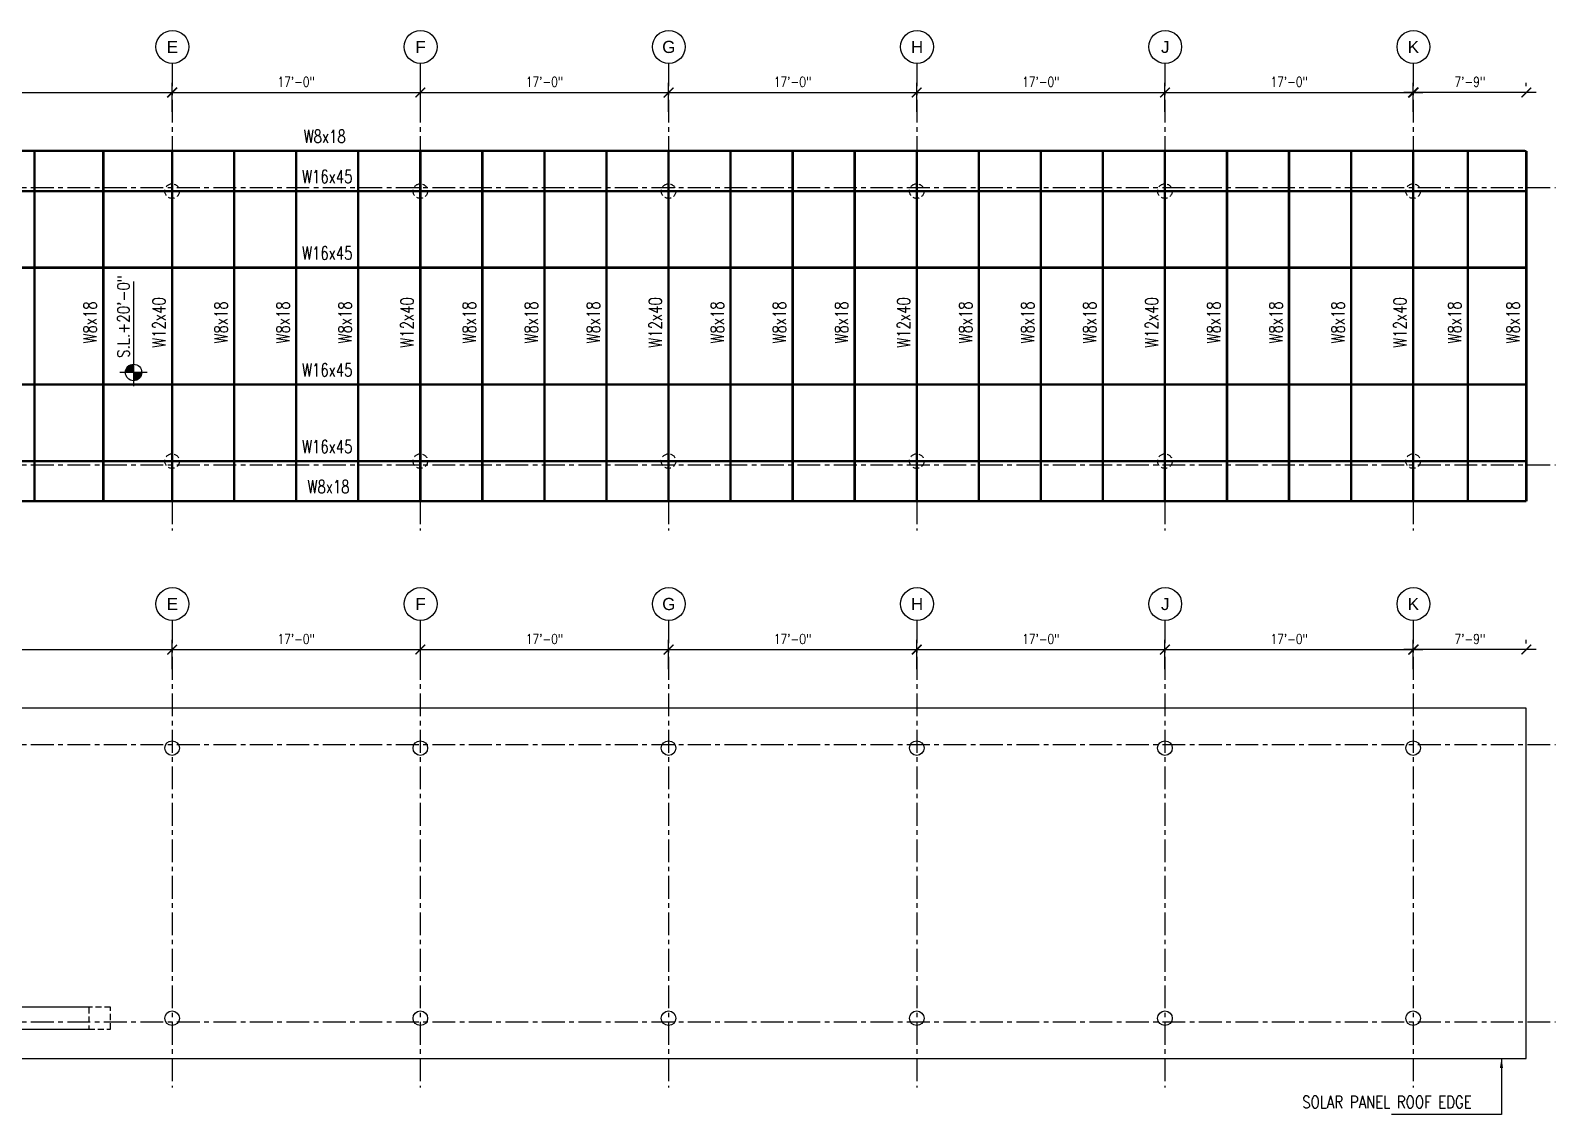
# Model space of a CAD drawing. Header units: inches. Extents: x 58342 to 61343, y 11242 to 14225.
# Drawn here: x 60089 to 61343, y 12327 to 13218 of the extents above; entities that cross this region are included whole.
import ezdxf
from ezdxf.enums import TextEntityAlignment as Align

# ---------------------------------------------------------------- set-up
doc = ezdxf.new("R2010")
doc.units = ezdxf.units.IN
doc.header["$MEASUREMENT"] = 0
doc.header["$PDMODE"] = 3
doc.linetypes.add('CENTER', pattern=[2, 1.25, -0.25, 0.25, -0.25])
doc.linetypes.add('HIDDEN', pattern=[0.375, 0.25, -0.125])
for name, color, linetype in [('A-RCC-SHWL', 4, 'Continuous'), ('BEAM-1', 3, 'HIDDEN'), ('COLUMN', 4, 'Continuous'), ('DIM', 2, 'Continuous'), ('GC', 3, 'Continuous'), ('Grid line', 1, 'CENTER'), ('GT', 4, 'Continuous'), ('L', 2, 'Continuous'), ('LEVEL', 2, 'Continuous'), ('N-DIM-Z', 126, 'Continuous'), ('TEXT3', 4, 'Continuous'), ('WALL', 3, 'Continuous')]:
    doc.layers.add(name, color=color, linetype=linetype)
doc.styles.add('3-32', font='simplex.shx', dxfattribs={"width": 0.75, "height": 10.6666})
doc.styles.add('dim', font='arial.ttf')
doc.styles.add('DIM 1_1 (A)', font='simplex.shx', dxfattribs={"width": 0.8})
doc.styles.add('DIM 1_4 (A)', font='simplex.shx', dxfattribs={"width": 0.8})
doc.styles.add('DIM 1_8 (A)', font='simplex.shx', dxfattribs={"width": 0.8})
doc.dimstyles.new('DIM 1_8 (A)', dxfattribs={"dimtxt": 8, "dimasz": 8, "dimexe": 8, "dimexo": 8, "dimgap": 4, "dimtad": 1, "dimdec": 0, "dimzin": 3, "dimdsep": 46, "dimlunit": 4, "dimtxsty": 'DIM 1_8 (A)', "dimblk": 'ARCHTICK', "dimcen": 8, "dimdle": 8, "dimclrd": 2, "dimclre": 2, "dimclrt": 3, "dimadec": 0, "dimazin": 2, "dimtfac": 1, "dimtdec": 0, "dimtofl": 0, "dimtmove": 0, "dimatfit": 3, "dimfxl": 0, "dimtolj": 1, "dimtzin": 0, "dimlwd": -1, "dimlwe": -1, "dimarcsym": 0})

# ---------------------------------------------------------------- blocks, each defined once
blk = doc.blocks.new('_ARCHTICK')
at = {"color": 0, "linetype": 'ByBlock', "const_width": 0.15}
blk.add_lwpolyline([(-0.5, -0.5), (0.5, 0.5)], dxfattribs=at)
blk = doc.blocks.new('*D1065')
at = {"layer": 'DEFPOINTS', "color": 0, "transparency": 16777216}
for p in [(60205.8, 12708.9), (59809.8, 12684.9), (60205.8, 12684.9)]:
    blk.add_point(p, dxfattribs=at)
at = {"layer": 'DIM', "color": 2, "transparency": 16777216}
for p, q in [((59809.8, 12692.9), (59809.8, 12716.9)), ((60205.8, 12692.9), (60205.8, 12716.9)), ((59801.8, 12708.9), (60213.8, 12708.9))]:
    blk.add_line(p, q, dxfattribs=at)
at = {"layer": 'DIM', "color": 2, "transparency": 16777216, "xscale": 8, "yscale": 8, "zscale": 8, "rotation": 180}
blk.add_blockref('_ARCHTICK', (59809.8, 12708.9), dxfattribs=at)
at = {"layer": 'DIM', "color": 2, "transparency": 16777216, "xscale": 8, "yscale": 8, "zscale": 8}
blk.add_blockref('_ARCHTICK', (60205.8, 12708.9), dxfattribs=at)
at = {"layer": 'DIM', "color": 3, "transparency": 16777216, "insert": (60007.8, 12717.6), "char_height": 8, "attachment_point": 5, "style": 'DIM 1_8 (A)'}
blk.add_mtext('\\A1;33\'-0"', dxfattribs=at)
blk = doc.blocks.new('*D1066')
at = {"layer": 'DEFPOINTS', "color": 0, "transparency": 16777216}
for p in [(60409.8, 12708.9), (60205.8, 12684.9), (60409.8, 12684.9)]:
    blk.add_point(p, dxfattribs=at)
at = {"layer": 'DIM', "color": 2, "transparency": 16777216}
for p, q in [((60205.8, 12692.9), (60205.8, 12716.9)), ((60409.8, 12692.9), (60409.8, 12716.9)), ((60197.8, 12708.9), (60417.8, 12708.9))]:
    blk.add_line(p, q, dxfattribs=at)
at = {"layer": 'DIM', "color": 2, "transparency": 16777216, "xscale": 8, "yscale": 8, "zscale": 8, "rotation": 180}
blk.add_blockref('_ARCHTICK', (60205.8, 12708.9), dxfattribs=at)
at = {"layer": 'DIM', "color": 2, "transparency": 16777216, "xscale": 8, "yscale": 8, "zscale": 8}
blk.add_blockref('_ARCHTICK', (60409.8, 12708.9), dxfattribs=at)
at = {"layer": 'DIM', "color": 3, "transparency": 16777216, "insert": (60307.8, 12717.6), "char_height": 8, "attachment_point": 5, "style": 'DIM 1_8 (A)'}
blk.add_mtext('\\A1;17\'-0"', dxfattribs=at)
blk = doc.blocks.new('*D1067')
at = {"layer": 'DEFPOINTS', "color": 0, "transparency": 16777216}
for p in [(60613.8, 12708.9), (60409.8, 12684.9), (60613.8, 12684.9)]:
    blk.add_point(p, dxfattribs=at)
at = {"layer": 'DIM', "color": 2, "transparency": 16777216}
for p, q in [((60409.8, 12692.9), (60409.8, 12716.9)), ((60613.8, 12692.9), (60613.8, 12716.9)), ((60401.8, 12708.9), (60621.8, 12708.9))]:
    blk.add_line(p, q, dxfattribs=at)
at = {"layer": 'DIM', "color": 2, "transparency": 16777216, "xscale": 8, "yscale": 8, "zscale": 8, "rotation": 180}
blk.add_blockref('_ARCHTICK', (60409.8, 12708.9), dxfattribs=at)
at = {"layer": 'DIM', "color": 2, "transparency": 16777216, "xscale": 8, "yscale": 8, "zscale": 8}
blk.add_blockref('_ARCHTICK', (60613.8, 12708.9), dxfattribs=at)
at = {"layer": 'DIM', "color": 3, "transparency": 16777216, "insert": (60511.8, 12717.6), "char_height": 8, "attachment_point": 5, "style": 'DIM 1_8 (A)'}
blk.add_mtext('\\A1;17\'-0"', dxfattribs=at)
blk = doc.blocks.new('*D1068')
at = {"layer": 'DEFPOINTS', "color": 0, "transparency": 16777216}
for p in [(60817.8, 12708.9), (60613.8, 12684.9), (60817.8, 12684.9)]:
    blk.add_point(p, dxfattribs=at)
at = {"layer": 'DIM', "color": 2, "transparency": 16777216}
for p, q in [((60613.8, 12692.9), (60613.8, 12716.9)), ((60817.8, 12692.9), (60817.8, 12716.9)), ((60605.8, 12708.9), (60825.8, 12708.9))]:
    blk.add_line(p, q, dxfattribs=at)
at = {"layer": 'DIM', "color": 2, "transparency": 16777216, "xscale": 8, "yscale": 8, "zscale": 8, "rotation": 180}
blk.add_blockref('_ARCHTICK', (60613.8, 12708.9), dxfattribs=at)
at = {"layer": 'DIM', "color": 2, "transparency": 16777216, "xscale": 8, "yscale": 8, "zscale": 8}
blk.add_blockref('_ARCHTICK', (60817.8, 12708.9), dxfattribs=at)
at = {"layer": 'DIM', "color": 3, "transparency": 16777216, "insert": (60715.8, 12717.6), "char_height": 8, "attachment_point": 5, "style": 'DIM 1_8 (A)'}
blk.add_mtext('\\A1;17\'-0"', dxfattribs=at)
blk = doc.blocks.new('*D1069')
at = {"layer": 'DEFPOINTS', "color": 0, "transparency": 16777216}
for p in [(61021.8, 12708.9), (60817.8, 12684.9), (61021.8, 12684.9)]:
    blk.add_point(p, dxfattribs=at)
at = {"layer": 'DIM', "color": 2, "transparency": 16777216}
for p, q in [((60817.8, 12692.9), (60817.8, 12716.9)), ((61021.8, 12692.9), (61021.8, 12716.9)), ((60809.8, 12708.9), (61029.8, 12708.9))]:
    blk.add_line(p, q, dxfattribs=at)
at = {"layer": 'DIM', "color": 2, "transparency": 16777216, "xscale": 8, "yscale": 8, "zscale": 8, "rotation": 180}
blk.add_blockref('_ARCHTICK', (60817.8, 12708.9), dxfattribs=at)
at = {"layer": 'DIM', "color": 2, "transparency": 16777216, "xscale": 8, "yscale": 8, "zscale": 8}
blk.add_blockref('_ARCHTICK', (61021.8, 12708.9), dxfattribs=at)
at = {"layer": 'DIM', "color": 3, "transparency": 16777216, "insert": (60919.8, 12717.6), "char_height": 8, "attachment_point": 5, "style": 'DIM 1_8 (A)'}
blk.add_mtext('\\A1;17\'-0"', dxfattribs=at)
blk = doc.blocks.new('*D1070')
at = {"layer": 'DEFPOINTS', "color": 0, "transparency": 16777216}
for p in [(61225.8, 12708.9), (61021.8, 12684.9), (61225.8, 12684.9)]:
    blk.add_point(p, dxfattribs=at)
at = {"layer": 'DIM', "color": 2, "transparency": 16777216}
for p, q in [((61021.8, 12692.9), (61021.8, 12716.9)), ((61225.8, 12692.9), (61225.8, 12716.9)), ((61013.8, 12708.9), (61233.8, 12708.9))]:
    blk.add_line(p, q, dxfattribs=at)
at = {"layer": 'DIM', "color": 2, "transparency": 16777216, "xscale": 8, "yscale": 8, "zscale": 8, "rotation": 180}
blk.add_blockref('_ARCHTICK', (61021.8, 12708.9), dxfattribs=at)
at = {"layer": 'DIM', "color": 2, "transparency": 16777216, "xscale": 8, "yscale": 8, "zscale": 8}
blk.add_blockref('_ARCHTICK', (61225.8, 12708.9), dxfattribs=at)
at = {"layer": 'DIM', "color": 3, "transparency": 16777216, "insert": (61123.8, 12717.6), "char_height": 8, "attachment_point": 5, "style": 'DIM 1_8 (A)'}
blk.add_mtext('\\A1;17\'-0"', dxfattribs=at)
blk = doc.blocks.new('*D1075')
at = {"layer": 'DEFPOINTS', "color": 0, "transparency": 16777216}
for p in [(60205.8, 13166.8), (59809.8, 13142.8), (60205.8, 13142.8)]:
    blk.add_point(p, dxfattribs=at)
at = {"layer": 'DIM', "color": 2, "transparency": 16777216}
for p, q in [((59809.8, 13150.8), (59809.8, 13174.8)), ((60205.8, 13150.8), (60205.8, 13174.8)), ((59801.8, 13166.8), (60213.8, 13166.8))]:
    blk.add_line(p, q, dxfattribs=at)
at = {"layer": 'DIM', "color": 2, "transparency": 16777216, "xscale": 8, "yscale": 8, "zscale": 8, "rotation": 180}
blk.add_blockref('_ARCHTICK', (59809.8, 13166.8), dxfattribs=at)
at = {"layer": 'DIM', "color": 2, "transparency": 16777216, "xscale": 8, "yscale": 8, "zscale": 8}
blk.add_blockref('_ARCHTICK', (60205.8, 13166.8), dxfattribs=at)
at = {"layer": 'DIM', "color": 3, "transparency": 16777216, "insert": (60007.8, 13175.6), "char_height": 8, "attachment_point": 5, "style": 'DIM 1_8 (A)'}
blk.add_mtext('\\A1;33\'-0"', dxfattribs=at)
blk = doc.blocks.new('*D1076')
at = {"layer": 'DEFPOINTS', "color": 0, "transparency": 16777216}
for p in [(60409.8, 13166.8), (60205.8, 13142.8), (60409.8, 13142.8)]:
    blk.add_point(p, dxfattribs=at)
at = {"layer": 'DIM', "color": 2, "transparency": 16777216}
for p, q in [((60205.8, 13150.8), (60205.8, 13174.8)), ((60409.8, 13150.8), (60409.8, 13174.8)), ((60197.8, 13166.8), (60417.8, 13166.8))]:
    blk.add_line(p, q, dxfattribs=at)
at = {"layer": 'DIM', "color": 2, "transparency": 16777216, "xscale": 8, "yscale": 8, "zscale": 8, "rotation": 180}
blk.add_blockref('_ARCHTICK', (60205.8, 13166.8), dxfattribs=at)
at = {"layer": 'DIM', "color": 2, "transparency": 16777216, "xscale": 8, "yscale": 8, "zscale": 8}
blk.add_blockref('_ARCHTICK', (60409.8, 13166.8), dxfattribs=at)
at = {"layer": 'DIM', "color": 3, "transparency": 16777216, "insert": (60307.8, 13175.6), "char_height": 8, "attachment_point": 5, "style": 'DIM 1_8 (A)'}
blk.add_mtext('\\A1;17\'-0"', dxfattribs=at)
blk = doc.blocks.new('*D1077')
at = {"layer": 'DEFPOINTS', "color": 0, "transparency": 16777216}
for p in [(60613.8, 13166.8), (60409.8, 13142.8), (60613.8, 13142.8)]:
    blk.add_point(p, dxfattribs=at)
at = {"layer": 'DIM', "color": 2, "transparency": 16777216}
for p, q in [((60409.8, 13150.8), (60409.8, 13174.8)), ((60613.8, 13150.8), (60613.8, 13174.8)), ((60401.8, 13166.8), (60621.8, 13166.8))]:
    blk.add_line(p, q, dxfattribs=at)
at = {"layer": 'DIM', "color": 2, "transparency": 16777216, "xscale": 8, "yscale": 8, "zscale": 8, "rotation": 180}
blk.add_blockref('_ARCHTICK', (60409.8, 13166.8), dxfattribs=at)
at = {"layer": 'DIM', "color": 2, "transparency": 16777216, "xscale": 8, "yscale": 8, "zscale": 8}
blk.add_blockref('_ARCHTICK', (60613.8, 13166.8), dxfattribs=at)
at = {"layer": 'DIM', "color": 3, "transparency": 16777216, "insert": (60511.8, 13175.6), "char_height": 8, "attachment_point": 5, "style": 'DIM 1_8 (A)'}
blk.add_mtext('\\A1;17\'-0"', dxfattribs=at)
blk = doc.blocks.new('*D1078')
at = {"layer": 'DEFPOINTS', "color": 0, "transparency": 16777216}
for p in [(60817.8, 13166.8), (60613.8, 13142.8), (60817.8, 13142.8)]:
    blk.add_point(p, dxfattribs=at)
at = {"layer": 'DIM', "color": 2, "transparency": 16777216}
for p, q in [((60613.8, 13150.8), (60613.8, 13174.8)), ((60817.8, 13150.8), (60817.8, 13174.8)), ((60605.8, 13166.8), (60825.8, 13166.8))]:
    blk.add_line(p, q, dxfattribs=at)
at = {"layer": 'DIM', "color": 2, "transparency": 16777216, "xscale": 8, "yscale": 8, "zscale": 8, "rotation": 180}
blk.add_blockref('_ARCHTICK', (60613.8, 13166.8), dxfattribs=at)
at = {"layer": 'DIM', "color": 2, "transparency": 16777216, "xscale": 8, "yscale": 8, "zscale": 8}
blk.add_blockref('_ARCHTICK', (60817.8, 13166.8), dxfattribs=at)
at = {"layer": 'DIM', "color": 3, "transparency": 16777216, "insert": (60715.8, 13175.6), "char_height": 8, "attachment_point": 5, "style": 'DIM 1_8 (A)'}
blk.add_mtext('\\A1;17\'-0"', dxfattribs=at)
blk = doc.blocks.new('*D1079')
at = {"layer": 'DEFPOINTS', "color": 0, "transparency": 16777216}
for p in [(61021.8, 13166.8), (60817.8, 13142.8), (61021.8, 13142.8)]:
    blk.add_point(p, dxfattribs=at)
at = {"layer": 'DIM', "color": 2, "transparency": 16777216}
for p, q in [((60817.8, 13150.8), (60817.8, 13174.8)), ((61021.8, 13150.8), (61021.8, 13174.8)), ((60809.8, 13166.8), (61029.8, 13166.8))]:
    blk.add_line(p, q, dxfattribs=at)
at = {"layer": 'DIM', "color": 2, "transparency": 16777216, "xscale": 8, "yscale": 8, "zscale": 8, "rotation": 180}
blk.add_blockref('_ARCHTICK', (60817.8, 13166.8), dxfattribs=at)
at = {"layer": 'DIM', "color": 2, "transparency": 16777216, "xscale": 8, "yscale": 8, "zscale": 8}
blk.add_blockref('_ARCHTICK', (61021.8, 13166.8), dxfattribs=at)
at = {"layer": 'DIM', "color": 3, "transparency": 16777216, "insert": (60919.8, 13175.6), "char_height": 8, "attachment_point": 5, "style": 'DIM 1_8 (A)'}
blk.add_mtext('\\A1;17\'-0"', dxfattribs=at)
blk = doc.blocks.new('*D1080')
at = {"layer": 'DEFPOINTS', "color": 0, "transparency": 16777216}
for p in [(61225.8, 13166.8), (61021.8, 13142.8), (61225.8, 13142.8)]:
    blk.add_point(p, dxfattribs=at)
at = {"layer": 'DIM', "color": 2, "transparency": 16777216}
for p, q in [((61021.8, 13150.8), (61021.8, 13174.8)), ((61225.8, 13150.8), (61225.8, 13174.8)), ((61013.8, 13166.8), (61233.8, 13166.8))]:
    blk.add_line(p, q, dxfattribs=at)
at = {"layer": 'DIM', "color": 2, "transparency": 16777216, "xscale": 8, "yscale": 8, "zscale": 8, "rotation": 180}
blk.add_blockref('_ARCHTICK', (61021.8, 13166.8), dxfattribs=at)
at = {"layer": 'DIM', "color": 2, "transparency": 16777216, "xscale": 8, "yscale": 8, "zscale": 8}
blk.add_blockref('_ARCHTICK', (61225.8, 13166.8), dxfattribs=at)
at = {"layer": 'DIM', "color": 3, "transparency": 16777216, "insert": (61123.8, 13175.6), "char_height": 8, "attachment_point": 5, "style": 'DIM 1_8 (A)'}
blk.add_mtext('\\A1;17\'-0"', dxfattribs=at)
blk = doc.blocks.new('*D1087')
at = {"layer": 'DEFPOINTS', "color": 0, "transparency": 16777216}
for p in [(61226.2, 13166.8), (61226.2, 13164), (61318.8, 13164)]:
    blk.add_point(p, dxfattribs=at)
at = {"layer": 'DIM', "color": 2, "transparency": 16777216}
for p, q in [((61226.2, 13172), (61226.2, 13174.8)), ((61318.8, 13172), (61318.8, 13174.8)), ((61326.8, 13166.8), (61218.2, 13166.8))]:
    blk.add_line(p, q, dxfattribs=at)
at = {"layer": 'DIM', "color": 2, "transparency": 16777216, "xscale": 8, "yscale": 8, "zscale": 8, "rotation": 180}
blk.add_blockref('_ARCHTICK', (61226.2, 13166.8), dxfattribs=at)
at = {"layer": 'DIM', "color": 2, "transparency": 16777216, "xscale": 8, "yscale": 8, "zscale": 8}
blk.add_blockref('_ARCHTICK', (61318.8, 13166.8), dxfattribs=at)
at = {"layer": 'DIM', "color": 3, "transparency": 16777216, "insert": (61272.5, 13175.6), "char_height": 8, "attachment_point": 5, "style": 'DIM 1_8 (A)'}
blk.add_mtext('\\A1;7\'-9"', dxfattribs=at)
blk = doc.blocks.new('LEV.')
at = {"layer": 'LEVEL'}
h = blk.add_hatch(color=2, dxfattribs=at)
h.paths.add_polyline_path([(0, 0), (-0.84, 0, 0.414214), (0, -0.84)])
h.paths.add_polyline_path([(0, 0.84), (0, 0), (0.84, 0, 0.414214)])
for p, q in [((9.35, 0), (-1.41, 0)), ((0, -1.41), (0, 1.41))]:
    blk.add_line(p, q, dxfattribs=at)
blk.add_circle((0, 0), 0.844, dxfattribs=at)
at = {"layer": 'TEXT3', "style": 'DIM 1_1 (A)', "width": 0.8}
blk.add_attdef('A', (5.25, 0.41), '', height=1.25, dxfattribs=at)
blk = doc.blocks.new('*D1091')
at = {"layer": 'DEFPOINTS', "color": 0, "transparency": 16777216}
for p in [(61226.2, 12708.9), (61226.2, 12706), (61318.8, 12706)]:
    blk.add_point(p, dxfattribs=at)
at = {"layer": 'DIM', "color": 2, "transparency": 16777216}
for p, q in [((61226.2, 12714), (61226.2, 12716.9)), ((61318.8, 12714), (61318.8, 12716.9)), ((61326.8, 12708.9), (61218.2, 12708.9))]:
    blk.add_line(p, q, dxfattribs=at)
at = {"layer": 'DIM', "color": 2, "transparency": 16777216, "xscale": 8, "yscale": 8, "zscale": 8, "rotation": 180}
blk.add_blockref('_ARCHTICK', (61226.2, 12708.9), dxfattribs=at)
at = {"layer": 'DIM', "color": 2, "transparency": 16777216, "xscale": 8, "yscale": 8, "zscale": 8}
blk.add_blockref('_ARCHTICK', (61318.8, 12708.9), dxfattribs=at)
at = {"layer": 'DIM', "color": 3, "transparency": 16777216, "insert": (61272.5, 12717.6), "char_height": 8, "attachment_point": 5, "style": 'DIM 1_8 (A)'}
blk.add_mtext('\\A1;7\'-9"', dxfattribs=at)

msp = doc.modelspace()

# ---------------------------------------------------------------- linework, layer by layer
at = {"layer": 'A-RCC-SHWL', "linetype": 'HIDDEN', "ltscale": 20}
msp.add_lwpolyline([(60137.2070904, 12396.8575469), (60155.2070904, 12396.8575469), (60155.2070904, 12414.8575469), (60137.2070904, 12414.8575469)], close=True, dxfattribs=at)
for centre in [(60205.7841881, 13085.7919961), (60409.7841881, 13085.7919961), (60613.7841881, 13085.7919961), (60817.7841881, 13085.7919961), (61021.7841881, 13085.7919961), (61225.7841881, 13085.7919961), (60205.7841881, 12863.7919961), (60409.7841881, 12863.7919961), (60613.7841881, 12863.7919961), (60817.7841881, 12863.7919961), (61021.7841881, 12863.7919961), (61225.7841881, 12863.7919961)]:
    msp.add_circle(centre, 6, dxfattribs=at)
at = {"layer": 'BEAM-1', "ltscale": 26}
msp.add_lwpolyline([(59275.7841881, 12830.7919961), (61318.7841881, 12830.7919961), (61318.7841881, 13118.7919961), (59275.7841881, 13118.7919961)], close=True, dxfattribs=at)
at = {"layer": 'COLUMN'}
for centre in [(60205.7841881, 12627.8575469), (60409.7841881, 12627.8575469), (60613.7841881, 12627.8575469), (60817.7841881, 12627.8575469), (61021.7841881, 12627.8575469), (61225.7841881, 12627.8575469), (60205.7841881, 12405.8575469), (60409.7841881, 12405.8575469), (60613.7841881, 12405.8575469), (60817.7841881, 12405.8575469), (61021.7841881, 12405.8575469), (61225.7841881, 12405.8575469)]:
    msp.add_circle(centre, 6, dxfattribs=at)
at = {"layer": 'GC'}
for centre in [(60206.0169826, 13204.2919961), (60410.0169826, 13204.2919961), (60614.0169826, 13204.2919961), (60818.0169826, 13204.2919961), (61022.0169826, 13204.2919961), (61226.0169826, 13204.2919961), (60206.0169826, 12746.3575469), (60410.0169826, 12746.3575469), (60614.0169826, 12746.3575469), (60818.0169826, 12746.3575469), (61022.0169826, 12746.3575469), (61226.0169826, 12746.3575469)]:
    msp.add_circle(centre, 13.5, dxfattribs=at)
at = {"layer": 'Grid line', "ltscale": 15}
for p, q in [((60205.7841881, 13190.7919961), (60205.7841881, 12806.7919961)), ((60409.7841881, 13190.7919961), (60409.7841881, 12806.7919961)), ((60613.7841881, 13190.7919961), (60613.7841881, 12806.7919961)), ((60817.7841881, 13190.7919961), (60817.7841881, 12806.7919961)), ((61021.7841881, 13190.7919961), (61021.7841881, 12806.7919961)), ((61225.7841881, 13190.7919961), (61225.7841881, 12806.7919961)), ((59219.7254211, 13088.7919961), (61342.7841881, 13088.7919961)), ((59219.7254211, 12860.7919961), (61342.7841881, 12860.7919961)), ((60205.7841881, 12732.8575469), (60205.7841881, 12348.8575469)), ((60409.7841881, 12732.8575469), (60409.7841881, 12348.8575469)), ((60613.7841881, 12732.8575469), (60613.7841881, 12348.8575469)), ((60817.7841881, 12732.8575469), (60817.7841881, 12348.8575469)), ((61021.7841881, 12732.8575469), (61021.7841881, 12348.8575469)), ((61225.7841881, 12732.8575469), (61225.7841881, 12348.8575469)), ((59219.7254211, 12630.8575469), (61342.7841881, 12630.8575469)), ((59219.7254211, 12402.8575469), (61342.7841881, 12402.8575469))]:
    msp.add_line(p, q, dxfattribs=at)
at = {"layer": 'L', "color": 3, "linetype": 'CENTER', "ltscale": 12, "const_width": 2}
for points in [[(61317.7841881, 13118.7919961), (59275.7841881, 13118.7919961)], [(60092.641331, 12830.7919961), (60092.641331, 13118.7919961)], [(60149.2127595, 12830.7919961), (60149.2127595, 13118.7919961)], [(60256.7841881, 12830.7919961), (60256.7841881, 13118.7919961)], [(60307.7841881, 12830.7919961), (60307.7841881, 13118.7919961)], [(60358.7841881, 12830.7919961), (60358.7841881, 13118.7919961)], [(60460.7841881, 12830.7919961), (60460.7841881, 13118.7919961)], [(60511.7841881, 12830.7919961), (60511.7841881, 13118.7919961)], [(60562.7841881, 12830.7919961), (60562.7841881, 13118.7919961)], [(60664.7841881, 12830.7919961), (60664.7841881, 13118.7919961)], [(60715.7841881, 12830.7919961), (60715.7841881, 13118.7919961)], [(60766.7841881, 12830.7919961), (60766.7841881, 13118.7919961)], [(60868.7841881, 12830.7919961), (60868.7841881, 13118.7919961)], [(60919.7841881, 12830.7919961), (60919.7841881, 13118.7919961)], [(60970.7841881, 12830.7919961), (60970.7841881, 13118.7919961)], [(61072.7841881, 12830.7919961), (61072.7841881, 13118.7919961)], [(61123.7841881, 12830.7919961), (61123.7841881, 13118.7919961)], [(61174.7841881, 12830.7919961), (61174.7841881, 13118.7919961)], [(61270.6963455, 12830.7919961), (61270.6963455, 13118.7919961)], [(61318.7841881, 12830.7919961), (61318.7841881, 13118.7919961)], [(61318.7841881, 12830.7919961), (59275.7841881, 12830.7919961)]]:
    msp.add_lwpolyline(points, dxfattribs=at)
at = {"layer": 'L', "color": 4, "linetype": 'CENTER', "ltscale": 12, "const_width": 2}
for points in [[(60205.7841881, 12830.7919961), (60205.7841881, 13118.7919961)], [(60409.7841881, 12830.7919961), (60409.7841881, 13118.7919961)], [(60613.7841881, 12830.7919961), (60613.7841881, 13118.7919961)], [(60817.7841881, 12830.7919961), (60817.7841881, 13118.7919961)], [(61021.7841881, 12830.7919961), (61021.7841881, 13118.7919961)], [(61225.7841881, 12830.7919961), (61225.7841881, 13118.7919961)]]:
    msp.add_lwpolyline(points, dxfattribs=at)
at = {"layer": 'L', "color": 5, "linetype": 'CENTER', "ltscale": 12, "const_width": 2}
for points in [[(61318.7841881, 13085.7919961), (59275.7841881, 13085.7919961)], [(61318.7841881, 13022.7919961), (59275.7841881, 13022.7919961)], [(61318.7841881, 12926.7919961), (59275.7841881, 12926.7919961)], [(61318.685224, 12863.7919961), (59275.685224, 12863.7919961)]]:
    msp.add_lwpolyline(points, dxfattribs=at)
at = {"layer": 'WALL'}
for p, q in [((60137.2070904, 12414.8575469), (59849.2070904, 12414.8575469)), ((59849.2070904, 12396.8575469), (60137.2070904, 12396.8575469))]:
    msp.add_line(p, q, dxfattribs=at)
msp.add_lwpolyline([(59275.7841881, 12372.8575469), (61318.7841881, 12372.8575469), (61318.7841881, 12660.8575469), (59275.7841881, 12660.8575469)], close=True, dxfattribs=at)

# ---------------------------------------------------------------- block references
ref = msp.add_blockref('LEV.', (60174.1069319, 12936.6815784), dxfattribs=dict(xscale=8, yscale=8, zscale=8, rotation=90))
ref.add_attrib('A', 'S.L.+20\'-0"', (60170.8134504, 12948.6572061), dxfattribs={"layer": 'TEXT3', "height": 10, "rotation": 90, "style": 'DIM 1_8 (A)', "width": 0.8125})

# ---------------------------------------------------------------- texts
at = {"layer": 'GT', "color": 4, "style": 'dim'}
for s, p in [('E', (60206.0169826, 13204.2919961)), ('F', (60410.0169826, 13204.2919961)), ('G', (60614.0169826, 13204.2919961)), ('H', (60818.0169826, 13204.2919961)), ('J', (61022.0169826, 13204.2919961)), ('K', (61226.0169826, 13204.2919961)), ('E', (60206.0169826, 12746.3575469)), ('F', (60410.0169826, 12746.3575469)), ('G', (60614.0169826, 12746.3575469)), ('H', (60818.0169826, 12746.3575469)), ('J', (61022.0169826, 12746.3575469)), ('K', (61226.0169826, 12746.3575469))]:
    msp.add_text(s, height=10, dxfattribs=at).set_placement(p, align=Align.MIDDLE_CENTER)
at = {"layer": 'N-DIM-Z', "color": 2, "char_height": 10.6666, "attachment_point": 5, "style": '3-32'}
for s, insert in [('\\A1;W8x18', (60331.1633784, 13130.7603091)), ('\\A1;W16x45', (60333.28697, 13097.7603091)), ('\\A1;W16x45', (60333.28697, 13034.7603091)), ('\\A1;W16x45', (60333.28697, 12938.7603091)), ('\\A1;W16x45', (60333.28697, 12875.7603091)), ('\\A1;W8x18', (60334.3152965, 12842.7603091))]:
    msp.add_mtext(s, dxfattribs=dict(at, insert=insert))
at = {"layer": 'N-DIM-Z', "color": 2, "char_height": 10.6666, "attachment_point": 5, "rotation": 90, "style": '3-32'}
for s, insert in [('\\A1;W8x18', (60138.3672752, 12977.8385457)), ('\\A1;W12x40', (60194.9387038, 12977.8385457)), ('\\A1;W8x18', (60245.9387038, 12977.8385457)), ('\\A1;W8x18', (60296.9387038, 12977.8385457)), ('\\A1;W8x18', (60347.9387038, 12977.8385457)), ('\\A1;W12x40', (60398.9387038, 12977.8385457)), ('\\A1;W8x18', (60449.9387038, 12977.8385457)), ('\\A1;W8x18', (60500.9387038, 12977.8385457)), ('\\A1;W8x18', (60551.9387038, 12977.8385457)), ('\\A1;W12x40', (60602.9387038, 12977.8385457)), ('\\A1;W8x18', (60653.9387038, 12977.8385457)), ('\\A1;W8x18', (60704.9387038, 12977.8385457)), ('\\A1;W8x18', (60755.9387038, 12977.8385457)), ('\\A1;W12x40', (60806.9387038, 12977.8385457)), ('\\A1;W8x18', (60857.9387038, 12977.8385457)), ('\\A1;W8x18', (60908.9387038, 12977.8385457)), ('\\A1;W8x18', (60959.9387038, 12977.8385457)), ('\\A1;W12x40', (61010.9387038, 12977.8385457)), ('\\A1;W8x18', (61061.9387038, 12977.8385457)), ('\\A1;W8x18', (61112.9387038, 12977.8385457)), ('\\A1;W8x18', (61163.9387038, 12977.8385457)), ('\\A1;W12x40', (61214.9387038, 12977.8385457)), ('\\A1;W8x18', (61259.8508612, 12977.8385457)), ('\\A1;W8x18', (61307.9387038, 12977.8385457))]:
    msp.add_mtext(s, dxfattribs=dict(at, insert=insert))
at = {"layer": 'TEXT3', "color": 3, "style": 'DIM 1_4 (A)', "width": 0.8}
msp.add_text('SOLAR PANEL ROOF EDGE', height=10, dxfattribs=at).set_placement((61134.6569716, 12331.9212148))

# ---------------------------------------------------------------- dimensions: what is measured, and where the dimension line sits
at = {"layer": 'DIM'}
for base, p1, p2, picture, middle in [((60205.7841881, 13166.7919961), (59809.7841881, 13142.7919961), (60205.7841881, 13142.7919961), '*D1075', (60007.7841881, 13175.5539008)), ((60409.7841881, 13166.7919961), (60205.7841881, 13142.7919961), (60409.7841881, 13142.7919961), '*D1076', (60307.7841881, 13175.5539008)), ((60613.7841881, 13166.7919961), (60409.7841881, 13142.7919961), (60613.7841881, 13142.7919961), '*D1077', (60511.7841881, 13175.5539008)), ((60817.7841881, 13166.7919961), (60613.7841881, 13142.7919961), (60817.7841881, 13142.7919961), '*D1078', (60715.7841881, 13175.5539008)), ((61021.7841881, 13166.7919961), (60817.7841881, 13142.7919961), (61021.7841881, 13142.7919961), '*D1079', (60919.7841881, 13175.5539008)), ((61225.7841881, 13166.7919961), (61021.7841881, 13142.7919961), (61225.7841881, 13142.7919961), '*D1080', (61123.7841881, 13175.5539008)), ((60205.7841881, 12708.8575469), (59809.7841881, 12684.8575469), (60205.7841881, 12684.8575469), '*D1065', (60007.7841881, 12717.6194516)), ((60409.7841881, 12708.8575469), (60205.7841881, 12684.8575469), (60409.7841881, 12684.8575469), '*D1066', (60307.7841881, 12717.6194516)), ((60613.7841881, 12708.8575469), (60409.7841881, 12684.8575469), (60613.7841881, 12684.8575469), '*D1067', (60511.7841881, 12717.6194516)), ((60817.7841881, 12708.8575469), (60613.7841881, 12684.8575469), (60817.7841881, 12684.8575469), '*D1068', (60715.7841881, 12717.6194516)), ((61021.7841881, 12708.8575469), (60817.7841881, 12684.8575469), (61021.7841881, 12684.8575469), '*D1069', (60919.7841881, 12717.6194516)), ((61225.7841881, 12708.8575469), (61021.7841881, 12684.8575469), (61225.7841881, 12684.8575469), '*D1070', (61123.7841881, 12717.6194516))]:
    dim = msp.add_linear_dim(base=base, p1=p1, p2=p2, angle=180, dimstyle='DIM 1_8 (A)', dxfattribs=at)
    dim.commit()
    dim.dimension.update_dxf_attribs({"geometry": picture, "text_midpoint": middle})
for base, p1, p2, picture, middle in [((61226.2497772, 13166.7919961), (61318.7841881, 13163.9662428), (61226.2497772, 13163.9662428), '*D1087', (61272.5169826, 13175.5539008)), ((61226.2497772, 12708.8575469), (61318.7841881, 12706.0317936), (61226.2497772, 12706.0317936), '*D1091', (61272.5169826, 12717.6194516))]:
    dim = msp.add_linear_dim(base=base, p1=p1, p2=p2, dimstyle='DIM 1_8 (A)', dxfattribs=at)
    dim.commit()
    dim.dimension.update_dxf_attribs({"geometry": picture, "text_midpoint": middle})

# ---------------------------------------------------------------- leaders
msp.add_leader([(61298.393755, 12372.8575469), (61298.393755, 12326.7036316), (61207.9279222, 12326.7036316)], dimstyle='DIM 1_8 (A)', dxfattribs=at)

doc.saveas('drawing.dxf')
